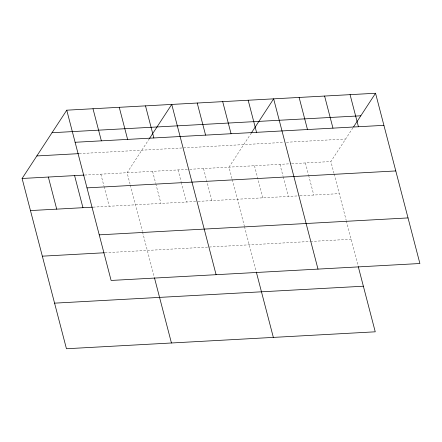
<?xml version="1.0" encoding="UTF-8"?>
<svg xmlns="http://www.w3.org/2000/svg" width="442" height="442" viewBox="0 0 442 442"><rect width="100%" height="100%" fill="white"/><g stroke="black" fill="none" stroke-linecap="round" stroke-linejoin="round"><path stroke-width="0.33" stroke-dasharray="2.21 1.66" d="M149.418 138.578L127.092 172.723L130.163 184.513M251.321 132.992L228.989 167.137L232.061 178.927M333.964 173.341L330.892 161.551L353.224 127.401M79.234 153.617L283.665 142.412M286.416 142.258L345.627 139.015M84.693 175.049L189.06 169.325M189.745 169.292L290.958 163.739M291.648 163.7L330.892 161.551M93.052 207.143L197.419 201.419M198.104 201.381L299.317 195.834M300.007 195.795L339.252 193.646M104.925 252.741L309.82 241.503M310.505 241.47L351.13 239.238M334.135 173.993L346.208 220.348M346.379 221L358.097 265.99M305.416 162.949L308.488 174.739M308.66 175.391L313.776 195.044M279.941 164.347L283.013 176.131M283.184 176.789L288.3 196.436M254.465 165.739L262.824 197.834M232.232 179.585L244.31 225.939M244.476 226.591L256.194 271.581M203.519 168.535L211.878 200.629M178.043 169.932L181.109 181.723M181.281 182.375L186.402 202.027M152.567 171.33L155.634 183.115M155.805 183.773L160.927 203.419M130.329 185.17L142.407 231.525M142.578 232.177L154.297 277.167M100.842 174.165L103.914 185.955M104.085 186.607L109.202 206.259"/><path stroke-width="0.66" d="M358.269 266.642L375.247 331.815L66.449 348.744L22.1 178.48L66.753 110.185L375.551 93.256L419.9 263.52L111.108 280.449L66.753 110.185M149.418 138.578L171.745 104.428L216.094 274.692M251.321 132.992L273.648 98.842L317.997 269.106M353.583 126.848L375.551 93.256M52.018 132.722L360.816 115.793M75.118 142.28L383.91 125.346M36.835 155.943L78.565 153.656M22.1 178.48L84.019 175.087M86.991 187.878L395.789 170.943M30.459 210.574L92.378 207.182M99.229 234.851L408.021 217.923M42.338 256.172L104.251 252.774M54.576 303.151L363.368 286.217M350.075 94.649L358.434 126.743M324.599 96.047L332.959 128.141M299.123 97.444L307.483 129.539M248.172 100.24L256.531 132.329M222.696 101.632L231.055 133.727M256.366 272.233L273.344 337.401M197.22 103.03L205.58 135.125M145.501 105.87L153.86 137.959M119.252 107.307L127.611 139.401M154.462 277.819L171.441 342.992M93.002 108.743L101.362 140.838M74.593 175.601L82.952 207.696M48.349 177.043L56.709 209.138"/></g></svg>
